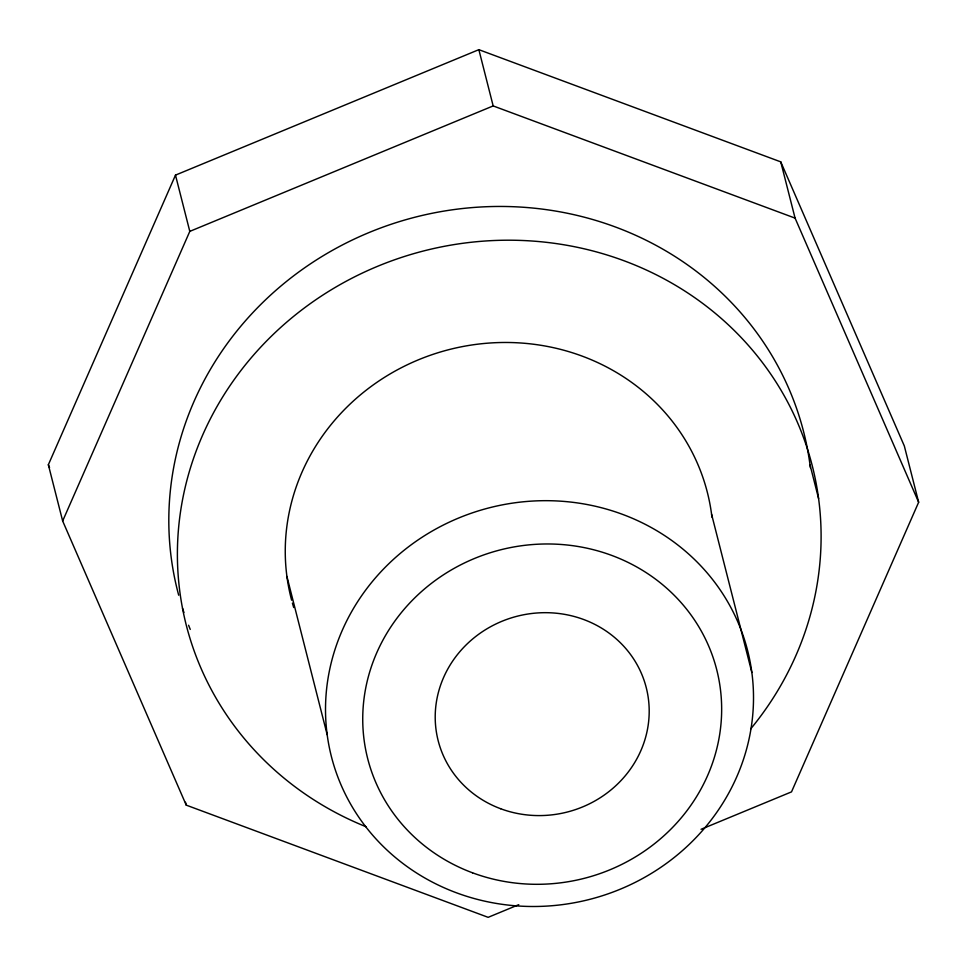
<?xml version="1.0" encoding="UTF-8"?>
<svg xmlns="http://www.w3.org/2000/svg" width="967" height="967" viewBox="0 0 967 967"><rect width="100%" height="100%" fill="white"/><g stroke="black" fill="none" stroke-linecap="round" stroke-linejoin="round"><path stroke-width="1.45" d="M518.759 904.677L488.142 917.332L186.244 805.136L62.662 520.995L48.35 464.752L175.486 175.124L478.858 49.668L780.756 161.864L904.338 446.005L918.65 502.248L791.514 791.876L701.063 829.287M62.662 520.995L189.798 231.379L175.486 175.124M189.798 231.379L493.17 105.923L795.079 218.119L918.65 502.248M48.35 464.752L49.547 467.508M780.756 161.864L795.079 218.119M810.008 464.813L818.59 498.573M711.579 514.251L751.842 672.464A214.747 202.115 -14.3 0 1 456.448 892.795A214.747 202.115 -14.3 0 1 410.238 545.509A214.747 202.115 -14.3 0 1 751.842 672.464M478.858 49.668L493.17 105.923M286.921 576.501L327.184 734.715M185.507 802.247L186.244 805.136M291.623 600.205A214.747 202.115 -14.3 0 1 461.44 346.79A214.747 202.115 -14.3 0 1 711.942 517.152M293.714 607.518A214.747 202.115 -14.3 0 1 292.421 603.142M178.69 595.213A322.978 303.989 -14.3 0 1 432.454 213.211A322.978 303.989 -14.3 0 1 810.382 467.762M190.257 629.408A322.978 303.989 -14.3 0 1 188.589 625.238M183.948 612.534A322.978 303.989 -14.3 0 1 182.533 608.243M365.973 826.712A322.978 303.989 -14.3 0 1 218.264 404.327A322.978 303.989 -14.3 0 1 678.846 287.308A322.978 303.989 -14.3 0 1 750.622 728.985M472.537 872.814A180.092 169.503 -14.3 0 0 720.258 688.033A180.092 169.503 -14.3 0 0 433.784 581.566A180.092 169.503 -14.3 0 0 472.537 872.814M500.664 808.738A107.373 101.064 -14.3 0 0 648.361 698.573A107.373 101.064 -14.3 0 0 477.553 635.101A107.373 101.064 -14.3 0 0 500.664 808.738"/></g></svg>
